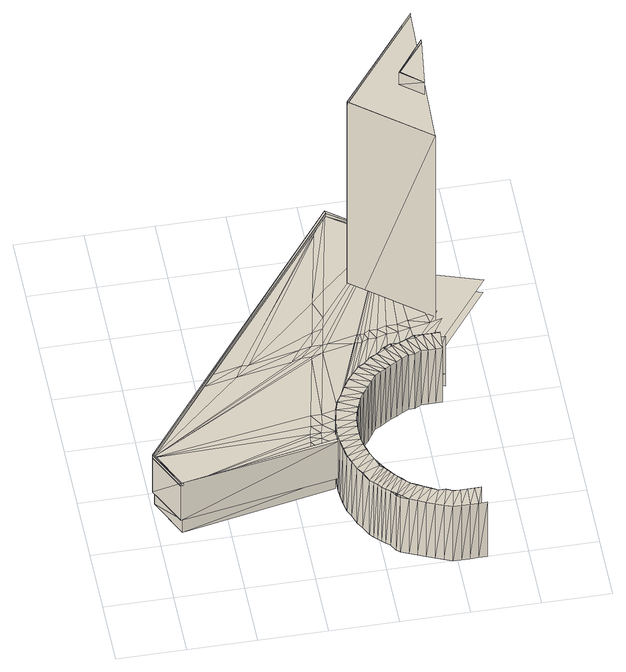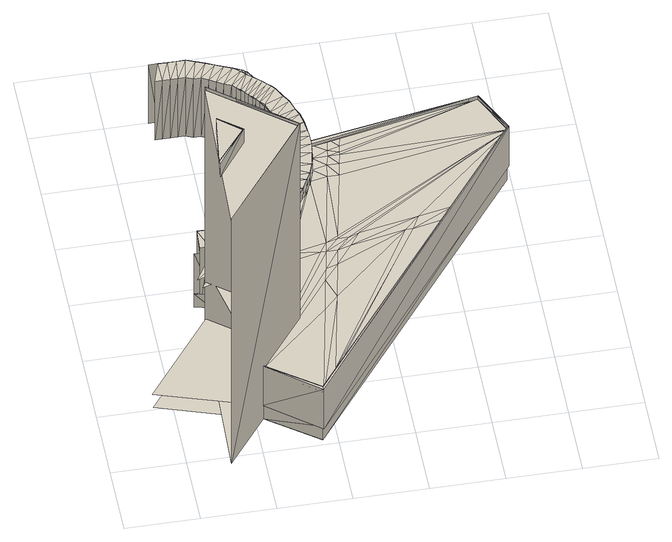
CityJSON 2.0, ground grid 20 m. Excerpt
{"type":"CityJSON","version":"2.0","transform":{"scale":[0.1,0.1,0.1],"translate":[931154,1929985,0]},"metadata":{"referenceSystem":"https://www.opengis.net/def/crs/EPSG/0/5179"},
"CityObjects":{
"building1":{"type":"Building","geometry":[{"type":"MultiSurface","lod":"3","boundaries":[[[0,1,2]],[[3,2,1]],[[1,4,3]],[[5,6,7]],[[8,3,4]],[[9,7,6]],[[4,9,8]],[[6,8,9]],[[10,11,12]],[[13,12,11]],[[2,14,0]],[[11,15,13]],[[5,7,16]],[[17,5,18]],[[1,0,19]],[[20,19,0]],[[12,13,21]],[[22,21,13]],[[19,23,1]],[[7,9,24]],[[4,1,23]],[[25,24,9]],[[9,4,25]],[[26,14,2]],[[23,25,4]],[[27,15,11]],[[15,22,13]],[[14,20,0]],[[28,26,2]],[[29,27,11]],[[7,30,31]],[[32,7,31]],[[33,17,34]],[[16,7,32]],[[35,5,16]],[[17,18,34]],[[36,5,35]],[[18,5,37]],[[38,5,36]],[[39,28,2]],[[40,29,11]],[[34,18,41]],[[37,5,42]],[[30,43,31]],[[42,5,44]],[[45,46,5]],[[47,48,3]],[[2,3,48]],[[6,5,46]],[[44,5,38]],[[3,8,47]],[[8,6,49]],[[46,49,6]],[[49,47,8]],[[50,51,10]],[[11,10,51]],[[43,52,31]],[[31,52,32]],[[32,53,16]],[[52,53,32]],[[16,53,35]],[[48,39,2]],[[51,40,11]],[[43,24,52]],[[53,54,35]],[[41,18,55]],[[35,54,36]],[[52,56,53]],[[24,56,52]],[[57,58,59]],[[60,59,58]],[[59,60,61]],[[62,61,60]],[[59,63,57]],[[57,64,59]],[[63,59,61]],[[64,57,63]],[[63,59,64]],[[61,62,65]],[[66,65,62]],[[54,67,36]],[[68,69,57]],[[58,57,69]],[[57,64,68]],[[65,66,70]],[[71,70,66]],[[70,72,65]],[[53,56,54]],[[73,74,68]],[[69,68,74]],[[70,71,75]],[[76,75,71]],[[72,70,75]],[[24,25,19]],[[23,19,25]],[[61,77,59]],[[59,78,57]],[[21,22,79]],[[15,79,22]],[[80,81,73]],[[74,73,81]],[[18,37,55]],[[65,82,61]],[[75,76,83]],[[84,83,76]],[[70,85,65]],[[19,20,86]],[[14,86,20]],[[57,87,68]],[[56,88,54]],[[83,84,89]],[[90,89,84]],[[54,88,67]],[[75,91,70]],[[68,92,73]],[[93,94,80]],[[81,80,94]],[[89,90,95]],[[96,95,90]],[[77,78,59]],[[62,60,97]],[[83,98,75]],[[60,58,99]],[[82,77,61]],[[66,62,100]],[[78,87,57]],[[85,82,65]],[[79,15,101]],[[27,101,15]],[[73,102,80]],[[58,69,103]],[[71,66,104]],[[89,105,83]],[[95,96,106]],[[107,106,96]],[[91,85,70]],[[87,92,68]],[[86,14,108]],[[26,108,14]],[[76,71,109]],[[69,74,110]],[[88,111,67]],[[98,91,75]],[[95,112,89]],[[92,102,73]],[[113,114,93]],[[94,93,114]],[[115,113,93]],[[80,116,93]],[[106,107,117]],[[118,117,107]],[[84,76,119]],[[97,60,99]],[[100,62,97]],[[74,81,120]],[[104,66,100]],[[99,58,103]],[[105,98,83]],[[106,121,95]],[[36,67,38]],[[109,71,104]],[[90,84,122]],[[117,118,123]],[[124,123,118]],[[102,116,80]],[[123,125,117]],[[103,69,110]],[[112,105,89]],[[119,76,109]],[[29,126,27]],[[101,27,126]],[[117,127,106]],[[96,90,128]],[[81,94,129]],[[123,124,130]],[[131,130,124]],[[130,132,123]],[[121,112,95]],[[123,125,130]],[[110,74,120]],[[108,26,133]],[[28,133,26]],[[93,134,113]],[[125,123,132]],[[132,130,125]],[[135,136,113]],[[114,113,136]],[[77,97,78]],[[99,78,97]],[[97,77,100]],[[82,100,77]],[[113,115,135]],[[135,137,113]],[[122,84,119]],[[77,138,78]],[[78,139,77]],[[138,77,82]],[[137,135,115]],[[115,113,137]],[[139,78,138]],[[138,77,139]],[[107,96,140]],[[123,141,117]],[[78,99,87]],[[103,87,99]],[[85,104,82]],[[100,82,104]],[[78,139,87]],[[116,134,93]],[[91,109,85]],[[104,85,109]],[[127,121,106]],[[91,142,85]],[[128,90,122]],[[110,92,103]],[[87,103,92]],[[120,81,129]],[[118,107,143]],[[109,91,119]],[[98,119,91]],[[98,144,91]],[[91,142,98]],[[142,91,144]],[[144,98,142]],[[140,96,128]],[[41,55,145]],[[130,131,146]],[[147,146,131]],[[94,114,148]],[[141,127,117]],[[132,130,146]],[[124,149,131]],[[92,110,102]],[[120,102,110]],[[150,102,92]],[[124,118,151]],[[105,122,98]],[[119,98,122]],[[98,144,105]],[[105,152,98]],[[144,98,152]],[[152,105,144]],[[113,153,135]],[[143,107,140]],[[151,154,124]],[[136,135,155]],[[156,155,135]],[[135,137,156]],[[134,153,113]],[[122,105,128]],[[112,128,105]],[[112,157,105]],[[105,152,112]],[[152,105,157]],[[157,112,152]],[[129,94,148]],[[154,149,124]],[[126,29,158]],[[159,158,29]],[[129,116,120]],[[102,120,116]],[[116,160,102]],[[102,150,116]],[[160,116,150]],[[150,102,160]],[[151,118,143]],[[121,140,112]],[[128,112,140]],[[157,112,121]],[[123,130,161]],[[37,42,162]],[[67,163,38]],[[133,28,164]],[[165,164,28]],[[55,37,162]],[[131,166,147]],[[114,136,167]],[[33,34,168]],[[67,111,163]],[[127,143,121]],[[146,147,169]],[[140,121,143]],[[170,169,147]],[[141,123,171]],[[149,166,131]],[[116,129,134]],[[148,134,129]],[[134,172,116]],[[116,160,134]],[[172,134,160]],[[160,116,172]],[[135,173,156]],[[141,151,127]],[[143,127,151]],[[148,114,167]],[[141,174,127]],[[171,123,161]],[[153,173,135]],[[130,146,175]],[[176,41,145]],[[177,178,156]],[[155,156,178]],[[179,177,156]],[[171,154,141]],[[151,141,154]],[[174,141,171]],[[147,180,170]],[[38,163,44]],[[161,130,175]],[[136,155,181]],[[166,180,147]],[[134,148,153]],[[167,153,148]],[[134,172,153]],[[153,182,134]],[[183,184,170]],[[161,149,171]],[[154,171,149]],[[169,170,184]],[[172,134,182]],[[182,153,172]],[[145,55,162]],[[158,159,185]],[[186,185,159]],[[167,136,181]],[[34,41,187]],[[42,44,188]],[[146,169,189]],[[173,190,156]],[[156,190,177]],[[191,192,165]],[[164,165,192]],[[149,161,166]],[[175,166,161]],[[162,42,188]],[[175,146,189]],[[170,193,183]],[[180,193,170]],[[153,167,173]],[[181,173,167]],[[153,182,173]],[[194,195,177]],[[178,177,195]],[[177,179,194]],[[194,196,177]],[[155,178,197]],[[179,177,196]],[[196,194,179]],[[184,183,198]],[[199,198,183]],[[44,163,188]],[[181,155,197]],[[169,184,200]],[[189,180,175]],[[166,175,180]],[[190,201,177]],[[189,169,200]],[[193,202,183]],[[177,201,194]],[[183,202,199]],[[173,181,190]],[[197,190,181]],[[203,190,173]],[[204,162,188]],[[198,199,205]],[[206,205,199]],[[207,208,186]],[[200,193,189]],[[180,189,193]],[[185,186,208]],[[178,195,209]],[[184,198,210]],[[188,163,211]],[[195,194,212]],[[213,212,194]],[[194,196,213]],[[214,215,191]],[[192,191,215]],[[145,162,204]],[[197,178,209]],[[200,184,210]],[[187,41,176]],[[111,216,217]],[[202,218,199]],[[199,218,206]],[[201,219,194]],[[190,197,201]],[[209,201,197]],[[190,203,201]],[[210,202,200]],[[193,200,202]],[[194,219,213]],[[163,111,220]],[[221,222,206]],[[205,206,222]],[[198,205,223]],[[163,220,211]],[[195,212,224]],[[225,145,204]],[[210,198,223]],[[226,227,213]],[[212,213,227]],[[228,226,213]],[[209,195,224]],[[216,229,230]],[[218,231,206]],[[206,231,221]],[[223,218,210]],[[202,210,218]],[[176,145,225]],[[219,232,213]],[[224,219,209]],[[201,209,219]],[[213,232,226]],[[208,207,233]],[[234,233,207]],[[205,222,235]],[[222,221,236]],[[237,236,221]],[[238,239,214]],[[215,214,239]],[[223,205,235]],[[220,111,217]],[[212,227,240]],[[241,33,168]],[[224,212,240]],[[242,243,226]],[[227,226,243]],[[226,228,242]],[[242,244,226]],[[244,242,228]],[[228,226,244]],[[231,245,221]],[[235,231,223]],[[218,223,231]],[[229,246,247]],[[221,245,237]],[[217,216,230]],[[219,224,232]],[[240,232,224]],[[232,248,226]],[[249,232,219]],[[226,248,242]],[[250,176,225]],[[222,236,251]],[[235,222,251]],[[227,243,252]],[[168,34,187]],[[236,237,253]],[[254,253,237]],[[240,227,252]],[[251,245,235]],[[231,235,245]],[[255,256,242]],[[243,242,256]],[[230,229,247]],[[242,244,255]],[[245,257,237]],[[232,240,248]],[[252,248,240]],[[232,249,248]],[[211,220,258]],[[248,259,242]],[[237,257,254]],[[233,234,260]],[[261,260,234]],[[242,259,255]],[[236,253,262]],[[251,236,262]],[[239,238,263]],[[264,263,238]],[[246,265,266]],[[243,256,267]],[[252,243,267]],[[211,268,188]],[[262,257,251]],[[245,251,257]],[[269,270,254]],[[253,254,270]],[[248,252,259]],[[257,271,254]],[[267,259,252]],[[220,217,258]],[[247,246,266]],[[272,273,255]],[[256,255,273]],[[217,230,274]],[[259,275,255]],[[188,268,204]],[[258,217,274]],[[254,271,269]],[[262,253,276]],[[253,270,276]],[[230,247,277]],[[255,275,272]],[[274,230,277]],[[267,256,278]],[[276,271,262]],[[257,262,271]],[[256,273,278]],[[259,267,275]],[[278,275,267]],[[270,269,279]],[[280,279,269]],[[271,281,269]],[[277,247,282]],[[265,283,284]],[[204,268,225]],[[258,268,211]],[[45,176,250]],[[247,266,282]],[[275,285,272]],[[286,287,272]],[[273,272,288]],[[287,288,272]],[[266,265,284]],[[276,270,289]],[[290,291,261]],[[260,261,291]],[[292,293,264]],[[263,264,293]],[[289,281,276]],[[271,276,281]],[[278,273,294]],[[272,285,287]],[[273,288,294]],[[275,278,285]],[[294,285,278]],[[282,266,295]],[[159,29,40]],[[165,28,39]],[[266,284,295]],[[285,296,287]],[[297,298,286]],[[286,287,297]],[[225,268,250]],[[287,286,298]],[[298,297,287]],[[288,287,299]],[[298,299,287]],[[294,288,300]],[[186,159,40]],[[300,296,294]],[[285,294,296]],[[283,301,302]],[[284,283,302]],[[287,296,298]],[[295,284,303]],[[288,299,300]],[[191,165,39]],[[274,268,258]],[[284,302,303]],[[277,268,274]],[[296,304,298]],[[291,290,305]],[[306,305,290]],[[298,297,307]],[[207,186,40]],[[307,308,298]],[[293,292,309]],[[310,309,292]],[[299,298,308]],[[187,176,45]],[[282,268,277]],[[214,191,39]],[[300,299,311]],[[311,304,300]],[[296,300,304]],[[298,304,307]],[[299,308,311]],[[295,268,282]],[[303,302,312]],[[304,313,307]],[[302,301,314]],[[234,207,40]],[[301,315,314]],[[268,45,250]],[[238,214,39]],[[311,308,316]],[[304,311,313]],[[316,313,311]],[[317,318,307]],[[308,307,318]],[[302,314,312]],[[303,268,295]],[[308,318,316]],[[307,313,317]],[[168,187,45]],[[241,168,45]],[[261,234,40]],[[313,319,317]],[[264,238,39]],[[305,306,320]],[[321,320,306]],[[312,314,322]],[[309,310,323]],[[313,316,319]],[[324,319,316]],[[325,323,310]],[[316,318,324]],[[312,268,303]],[[326,327,317]],[[327,328,317]],[[318,317,328]],[[318,328,324]],[[317,319,327]],[[314,315,329]],[[314,329,322]],[[290,261,40]],[[315,330,329]],[[292,264,39]],[[319,331,327]],[[319,324,331]],[[332,331,324]],[[324,328,332]],[[322,268,312]],[[327,326,333]],[[328,334,332]],[[333,334,327]],[[328,327,334]],[[322,329,335]],[[327,331,333]],[[336,337,338]],[[339,338,337]],[[340,339,337]],[[341,342,343]],[[342,340,343]],[[337,343,340]],[[306,290,40]],[[331,332,344]],[[345,344,332]],[[310,292,39]],[[331,344,333]],[[323,325,346]],[[347,346,325]],[[320,321,348]],[[349,348,321]],[[332,334,345]],[[335,268,322]],[[334,350,345]],[[351,350,333]],[[334,333,350]],[[329,352,335]],[[333,344,351]],[[344,345,353]],[[354,353,345]],[[321,306,40]],[[329,330,352]],[[344,353,351]],[[325,310,39]],[[345,350,354]],[[355,40,50]],[[51,50,40]],[[356,357,46]],[[49,46,357]],[[357,358,49]],[[46,45,356]],[[47,49,358]],[[268,356,45]],[[350,359,354]],[[48,47,39]],[[358,39,47]],[[360,361,351]],[[362,268,335]],[[361,359,351]],[[350,351,359]],[[351,353,361]],[[363,364,347]],[[346,347,364]],[[335,352,362]],[[365,363,349]],[[348,349,363]],[[330,366,367]],[[352,330,367]],[[368,369,339]],[[338,339,369]],[[339,340,368]],[[342,341,370]],[[370,368,342]],[[340,342,368]],[[362,352,371]],[[338,369,336]],[[372,373,374]],[[375,374,373]],[[376,375,373]],[[377,376,378]],[[373,378,376]],[[341,343,370]],[[379,321,40]],[[380,325,39]],[[374,381,372]],[[374,375,381]],[[382,381,375]],[[383,384,377]],[[376,377,384]],[[375,376,382]],[[384,382,376]],[[377,378,383]]]}]}
},
"vertices":[
[63,240,50],[63,240,200],[4,360,50],[4,360,200],[65,240,200],[4,360,188],[8,360,188],[63,240,188],[8,360,200],[65,240,188],[10,360,50],[10,360,0],[66,240,50],[66,240,0],[521,370,50],[516,370,0],[449,370,188],[192,600,188],[287,620,188],[519,320,200],[519,320,50],[514,330,50],[514,330,0],[518,330,200],[519,320,188],[518,330,188],[529,410,50],[524,410,0],[541,450,50],[537,450,0],[438,310,188],[445,340,188],[448,360,188],[219,640,188],[308,660,188],[456,400,188],[463,440,188],[448,650,188],[504,650,188],[779,1080,50],[776,1080,0],[328,660,188],[476,660,188],[470,310,188],[506,660,188],[638,1190,188],[639,1180,188],[638,1190,200],[638,1190,50],[639,1180,200],[639,1180,50],[639,1180,0],[478,350,188],[480,370,188],[488,400,188],[476,690,188],[521,370,188],[524,270,220],[524,270,0],[530,240,220],[530,240,0],[539,220,220],[539,220,0],[531,240,220],[525,270,220],[549,190,220],[549,190,0],[494,440,188],[521,300,220],[521,300,0],[561,170,220],[561,170,0],[562,170,220],[519,320,220],[519,320,0],[576,140,220],[576,140,0],[587,260,220],[582,280,220],[516,370,50],[520,350,220],[520,350,0],[594,240,220],[585,130,220],[585,130,0],[603,220,220],[521,370,200],[579,300,220],[529,410,188],[594,120,220],[594,120,0],[613,190,220],[578,320,220],[524,380,220],[524,380,0],[604,110,220],[604,110,0],[587,260,0],[624,180,220],[582,280,0],[594,240,0],[524,410,50],[578,350,220],[579,300,0],[603,220,0],[632,170,220],[614,100,220],[614,100,0],[529,410,200],[613,190,0],[578,320,0],[541,450,188],[639,160,220],[530,420,220],[530,420,0],[531,420,220],[581,370,220],[626,90,220],[626,90,0],[624,180,0],[578,350,0],[648,150,220],[632,170,0],[637,70,220],[637,70,0],[638,80,220],[537,450,50],[656,140,220],[639,160,0],[581,370,0],[649,60,220],[649,60,0],[649,70,220],[541,450,200],[587,400,220],[540,450,220],[540,450,0],[541,450,220],[588,260,220],[583,280,220],[648,150,0],[665,130,220],[613,200,220],[656,140,0],[625,180,220],[523,750,188],[671,50,220],[671,50,0],[587,400,0],[685,110,0],[579,350,220],[665,130,0],[633,170,220],[595,420,220],[675,120,0],[553,470,0],[553,470,220],[640,160,220],[555,490,50],[555,490,0],[582,370,220],[685,110,220],[513,700,188],[538,670,188],[559,490,200],[559,490,50],[703,100,0],[595,420,0],[593,1120,188],[693,40,220],[693,40,0],[675,120,220],[588,400,220],[606,450,220],[666,130,220],[703,100,220],[544,860,188],[568,500,220],[568,500,0],[569,500,220],[721,90,0],[606,450,0],[596,420,220],[715,30,0],[715,30,220],[578,530,50],[578,530,0],[593,1110,188],[544,700,188],[721,90,220],[618,470,220],[583,520,50],[583,520,200],[739,80,0],[587,530,220],[587,530,0],[588,530,220],[618,470,0],[738,20,220],[738,20,0],[739,80,220],[634,490,220],[758,70,0],[619,470,220],[555,760,188],[762,10,220],[762,10,0],[606,560,0],[606,560,50],[634,490,0],[758,70,220],[558,700,188],[604,550,0],[604,550,220],[610,560,50],[610,560,200],[559,490,188],[634,690,188],[778,70,0],[648,510,220],[631,690,188],[786,0,0],[786,0,220],[778,70,220],[648,510,0],[564,800,188],[621,570,220],[621,570,0],[622,570,220],[583,520,188],[641,690,188],[797,60,0],[662,530,220],[639,590,50],[639,590,0],[797,60,220],[810,0,220],[810,0,0],[642,590,50],[642,590,200],[662,530,0],[597,1130,188],[640,580,220],[640,580,0],[641,580,220],[817,60,0],[610,560,188],[654,690,188],[678,540,220],[663,530,220],[582,900,188],[817,60,220],[678,540,0],[834,0,220],[834,0,0],[660,600,220],[660,600,0],[837,60,0],[644,720,188],[694,550,220],[674,620,50],[674,620,0],[837,60,220],[678,610,200],[678,610,50],[642,590,188],[672,700,188],[694,550,0],[779,1080,188],[858,0,0],[858,0,220],[857,60,0],[681,610,220],[681,610,0],[646,720,188],[711,560,220],[857,60,220],[653,720,188],[711,560,0],[883,0,220],[883,0,0],[877,60,0],[664,720,188],[678,610,188],[696,700,188],[729,570,220],[703,620,220],[703,630,220],[703,630,0],[877,60,220],[713,640,0],[713,640,50],[716,630,50],[716,630,200],[729,570,0],[681,730,188],[747,580,220],[725,630,220],[724,640,220],[724,640,0],[747,580,0],[716,630,188],[726,710,188],[703,730,188],[766,590,220],[754,650,50],[754,650,0],[748,640,220],[748,640,0],[756,650,200],[756,650,50],[766,590,0],[730,740,188],[785,590,220],[759,710,188],[756,650,188],[785,590,0],[771,650,220],[771,650,0],[804,600,220],[796,660,50],[796,660,0],[761,740,188],[797,660,200],[804,600,0],[797,660,50],[795,650,220],[794,660,220],[794,660,0],[794,720,188],[797,660,188],[824,600,220],[824,600,0],[819,660,220],[819,660,0],[793,750,188],[871,750,0],[871,750,920],[653,920,0],[653,920,920],[654,920,920],[653,920,910],[654,920,910],[871,750,910],[844,600,220],[844,600,0],[839,660,200],[839,660,50],[839,670,50],[839,670,0],[843,660,0],[843,660,220],[853,730,188],[864,600,220],[864,600,0],[776,1080,50],[778,1080,188],[778,1080,200],[779,1080,200],[868,660,0],[867,660,220],[868,660,220],[847,760,188],[883,660,50],[883,660,200],[883,660,0],[839,660,188],[888,740,188],[886,1220,920],[886,1220,0],[886,1220,910],[880,770,188],[869,910,920],[869,910,970],[806,960,920],[806,960,970],[809,960,970],[809,960,968],[869,910,968],[1049,990,0],[1051,990,50],[888,1070,920],[888,1070,970],[888,1060,968],[888,1060,970]
]}
